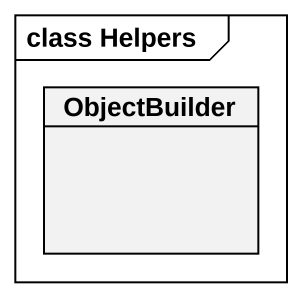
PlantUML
@startuml
mainframe class Helpers
hide circle
hide empty members
class ObjectBuilder
@enduml
